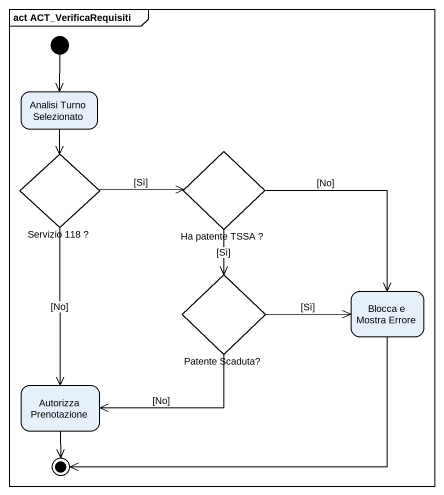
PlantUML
@startuml
mainframe act ACT_VerificaRequisiti
hide empty description
state "Analisi Turno Selezionato" as Analisi_Turno_Selezionato
state "Servizio 118 ?" as Servizio_118 <<choice>>
state "Ha patente TSSA ?" as Ha_patente_TSSA <<choice>>
state "Patente Scaduta?" as Patente_Scaduta <<choice>>
state "Blocca e Mostra Errore" as Blocca_e_Mostra_Errore
state "Autorizza Prenotazione" as Autorizza_Prenotazione
[*] --> Analisi_Turno_Selezionato
Analisi_Turno_Selezionato --> Servizio_118
Servizio_118 -right-> Ha_patente_TSSA : [Sì]
Servizio_118 --> Autorizza_Prenotazione : [No]
Ha_patente_TSSA --> Patente_Scaduta : [Sì]
Ha_patente_TSSA --> Blocca_e_Mostra_Errore : [No]
Patente_Scaduta -right-> Blocca_e_Mostra_Errore : [Sì]
Patente_Scaduta -left-> Autorizza_Prenotazione : [No]
Blocca_e_Mostra_Errore -left-> [*]
Autorizza_Prenotazione --> [*]
@enduml
